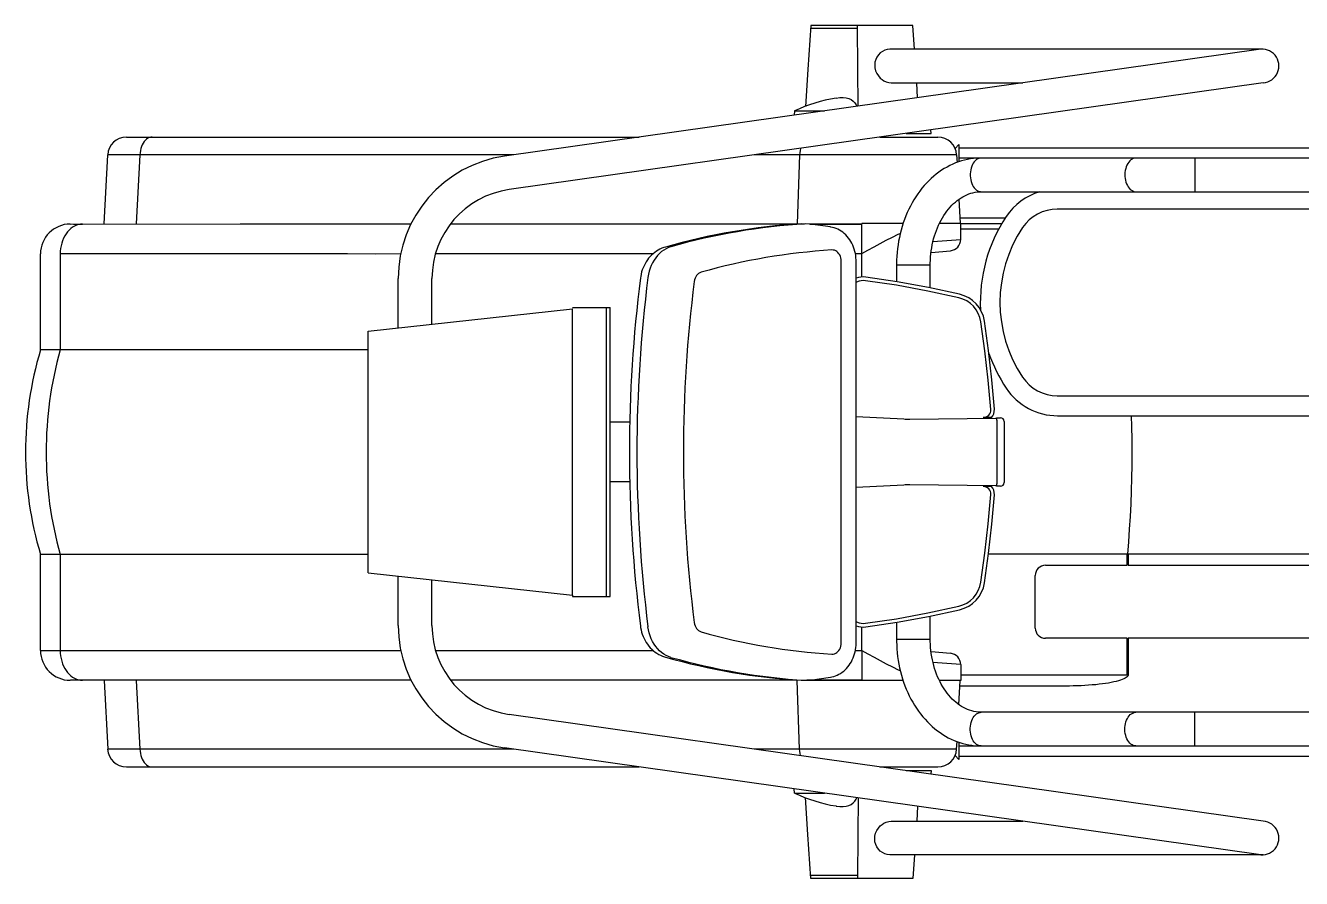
# Model space of a CAD drawing. Header units: millimetres. Extents: x 1380.75 to 1382.29, y 2712.3 to 2712.88.
# Drawn here: x 1380.75 to 1381.617, y 2712.295 to 2712.875 of the extents above; entities that cross this region are included whole.
import ezdxf

# ---------------------------------------------------------------- set-up
doc = ezdxf.new("R2010")
doc.units = ezdxf.units.MM
doc.header["$LTSCALE"] = 10
doc.layers.add('Equipam_fitness', color=1, linetype='Continuous')

msp = doc.modelspace()

# ---------------------------------------------------------------- linework, layer by layer
at = {"layer": 'Equipam_fitness'}
for p, q in [((1381.28373, 2712.87526), (1381.28178, 2712.84545)), ((1381.35322, 2712.87526), (1381.28373, 2712.87526)), ((1381.31545, 2712.87322), (1381.28373, 2712.87322)), ((1381.31577, 2712.84545), (1381.31545, 2712.87526)), ((1381.31545, 2712.87322), (1381.31545, 2712.87526)), ((1381.35427, 2712.85922), (1381.35322, 2712.87526)), ((1381.58974, 2712.85922), (1381.07556, 2712.7864)), ((1381.32871, 2712.85377), (1381.32793, 2712.8521)), ((1381.32976, 2712.85528), (1381.32871, 2712.85377)), ((1381.33102, 2712.85659), (1381.32976, 2712.85528)), ((1381.33249, 2712.85769), (1381.33102, 2712.85659)), ((1381.3341, 2712.8585), (1381.33249, 2712.85769)), ((1381.3358, 2712.85902), (1381.3341, 2712.8585)), ((1381.33753, 2712.85923), (1381.3358, 2712.85902)), ((1381.33769, 2712.85922), (1381.33753, 2712.85923)), ((1381.59135, 2712.85922), (1381.33769, 2712.85922)), ((1381.28178, 2712.84545), (1381.2801, 2712.8203)), ((1381.31599, 2712.82045), (1381.31577, 2712.84545)), ((1381.32743, 2712.85031), (1381.32724, 2712.84839)), ((1381.32724, 2712.84839), (1381.32738, 2712.84645)), ((1381.32738, 2712.84645), (1381.32785, 2712.84452)), ((1381.32793, 2712.8521), (1381.32743, 2712.85031)), ((1381.32785, 2712.84452), (1381.32865, 2712.84269)), ((1381.59135, 2712.8363), (1381.07877, 2712.7637)), ((1381.32865, 2712.84269), (1381.32972, 2712.84102)), ((1381.32972, 2712.84102), (1381.33104, 2712.83954)), ((1381.33104, 2712.83954), (1381.33223, 2712.83853)), ((1381.33223, 2712.83853), (1381.33352, 2712.83769)), ((1381.33352, 2712.83769), (1381.3351, 2712.83695)), ((1381.3351, 2712.83695), (1381.33674, 2712.83648)), ((1381.33674, 2712.83648), (1381.33843, 2712.8363)), ((1381.33843, 2712.8363), (1381.3386, 2712.8363)), ((1381.3386, 2712.8363), (1381.42791, 2712.8363)), ((1381.35645, 2712.82618), (1381.35578, 2712.8363)), ((1381.3011, 2712.82597), (1381.30355, 2712.82625)), ((1381.30355, 2712.82625), (1381.30581, 2712.82627)), ((1381.30581, 2712.82627), (1381.30785, 2712.82604)), ((1381.30095, 2712.82594), (1381.3011, 2712.82597)), ((1381.30785, 2712.82604), (1381.30961, 2712.82557)), ((1381.30961, 2712.82557), (1381.31117, 2712.82486)), ((1381.31117, 2712.82486), (1381.31252, 2712.82391)), ((1381.31252, 2712.82391), (1381.31366, 2712.82275)), ((1381.31366, 2712.82275), (1381.3146, 2712.82136)), ((1381.3146, 2712.82136), (1381.31509, 2712.82032)), ((1381.27265, 2712.8172), (1381.27239, 2712.81427)), ((1381.27265, 2712.8172), (1381.29305, 2712.8172)), ((1381.34861, 2712.80192), (1381.36564, 2712.80192)), ((1381.36564, 2712.80192), (1381.36543, 2712.8043)), ((1380.81845, 2712.79937), (1381.16718, 2712.79937)), ((1380.8283, 2712.79163), (1380.82797, 2712.79023)), ((1380.82873, 2712.79296), (1380.8283, 2712.79163)), ((1380.82926, 2712.79421), (1380.82873, 2712.79296)), ((1380.82989, 2712.79535), (1380.82926, 2712.79421)), ((1380.83059, 2712.79637), (1380.82989, 2712.79535)), ((1380.83138, 2712.79726), (1380.83059, 2712.79637)), ((1380.83222, 2712.79801), (1380.83138, 2712.79726)), ((1380.83311, 2712.7986), (1380.83222, 2712.79801)), ((1380.83405, 2712.79903), (1380.83311, 2712.7986)), ((1380.83501, 2712.79929), (1380.83405, 2712.79903)), ((1380.83598, 2712.79937), (1380.83501, 2712.79929)), ((1381.27684, 2712.79163), (1381.27652, 2712.79023)), ((1381.27689, 2712.79176), (1381.27684, 2712.79163)), ((1381.33063, 2712.79937), (1381.37021, 2712.79937)), ((1381.38175, 2712.79204), (1381.38238, 2712.79204)), ((1381.38196, 2712.79154), (1381.38438, 2712.79442)), ((1381.38438, 2712.79442), (1381.38438, 2712.78258)), ((1381.38438, 2712.79204), (1381.88034, 2712.79204)), ((1380.80328, 2712.74038), (1380.80574, 2712.78731)), ((1380.80582, 2712.78732), (1380.80574, 2712.78731)), ((1380.80606, 2712.78733), (1380.80582, 2712.78732)), ((1380.80646, 2712.78734), (1380.80606, 2712.78733)), ((1380.80703, 2712.78735), (1380.80646, 2712.78734)), ((1380.80774, 2712.78736), (1380.80703, 2712.78735)), ((1380.80862, 2712.78737), (1380.80774, 2712.78736)), ((1380.80965, 2712.78737), (1380.80862, 2712.78737)), ((1380.81083, 2712.78737), (1380.80965, 2712.78737)), ((1380.81216, 2712.78737), (1380.81083, 2712.78737)), ((1380.81363, 2712.78737), (1380.81216, 2712.78737)), ((1380.81524, 2712.78737), (1380.81363, 2712.78737)), ((1380.81699, 2712.78736), (1380.81524, 2712.78737)), ((1380.81888, 2712.78735), (1380.81699, 2712.78736)), ((1380.82089, 2712.78734), (1380.81888, 2712.78735)), ((1380.82302, 2712.78733), (1380.82089, 2712.78734)), ((1380.82528, 2712.78732), (1380.82302, 2712.78733)), ((1380.82764, 2712.78731), (1380.82518, 2712.74039)), ((1380.82764, 2712.78731), (1380.82528, 2712.78732)), ((1380.82775, 2712.78878), (1380.82764, 2712.78731)), ((1381.08198, 2712.78731), (1380.82764, 2712.78731)), ((1380.82797, 2712.79023), (1380.82775, 2712.78878)), ((1381.27619, 2712.78731), (1381.24543, 2712.78731)), ((1381.27619, 2712.78731), (1381.27457, 2712.74036)), ((1381.2763, 2712.78878), (1381.27619, 2712.78731)), ((1381.38293, 2712.78731), (1381.27619, 2712.78731)), ((1381.27652, 2712.79023), (1381.2763, 2712.78878)), ((1381.38293, 2712.78731), (1381.3832, 2712.78215)), ((1381.38619, 2712.78317), (1381.38419, 2712.78252)), ((1381.83147, 2712.78516), (1381.38438, 2712.78516)), ((1381.38476, 2712.7827), (1381.38438, 2712.78277)), ((1381.3882, 2712.78372), (1381.38619, 2712.78317)), ((1381.39023, 2712.78419), (1381.3882, 2712.78372)), ((1381.39226, 2712.78456), (1381.39023, 2712.78419)), ((1381.39431, 2712.78485), (1381.39226, 2712.78456)), ((1381.39637, 2712.78504), (1381.39431, 2712.78485)), ((1381.39567, 2712.78339), (1381.39494, 2712.7826)), ((1381.39645, 2712.78405), (1381.39567, 2712.78339)), ((1381.39843, 2712.78515), (1381.39637, 2712.78504)), ((1381.39727, 2712.78456), (1381.39645, 2712.78405)), ((1381.39813, 2712.78492), (1381.39727, 2712.78456)), ((1381.39901, 2712.78512), (1381.39813, 2712.78492)), ((1381.39968, 2712.78516), (1381.39843, 2712.78515)), ((1381.39968, 2712.78516), (1381.39901, 2712.78512)), ((1381.50065, 2712.78321), (1381.49994, 2712.78238)), ((1381.50141, 2712.7839), (1381.50065, 2712.78321)), ((1381.50223, 2712.78444), (1381.50141, 2712.7839)), ((1381.50308, 2712.78484), (1381.50223, 2712.78444)), ((1381.50396, 2712.78508), (1381.50308, 2712.78484)), ((1381.50485, 2712.78516), (1381.50396, 2712.78508)), ((1381.54494, 2712.78516), (1381.54494, 2712.76224)), ((1381.36913, 2712.77421), (1381.3674, 2712.7728)), ((1381.37091, 2712.77555), (1381.36913, 2712.77421)), ((1381.37271, 2712.7768), (1381.37091, 2712.77555)), ((1381.37456, 2712.77797), (1381.37271, 2712.7768)), ((1381.37643, 2712.77905), (1381.37456, 2712.77797)), ((1381.37834, 2712.78005), (1381.37643, 2712.77905)), ((1381.38026, 2712.78096), (1381.37834, 2712.78005)), ((1381.38222, 2712.78178), (1381.38026, 2712.78096)), ((1381.38419, 2712.78252), (1381.38222, 2712.78178)), ((1381.39228, 2712.77573), (1381.39218, 2712.77438)), ((1381.39218, 2712.77438), (1381.39218, 2712.77302)), ((1381.39249, 2712.77705), (1381.39228, 2712.77573)), ((1381.3928, 2712.77832), (1381.39249, 2712.77705)), ((1381.39321, 2712.77953), (1381.3928, 2712.77832)), ((1381.3937, 2712.78066), (1381.39321, 2712.77953)), ((1381.39429, 2712.78168), (1381.3937, 2712.78066)), ((1381.39494, 2712.7826), (1381.39429, 2712.78168)), ((1381.49741, 2712.77539), (1381.49733, 2712.77404)), ((1381.4976, 2712.77672), (1381.49741, 2712.77539)), ((1381.49788, 2712.77801), (1381.4976, 2712.77672)), ((1381.49826, 2712.77924), (1381.49788, 2712.77801)), ((1381.49874, 2712.78038), (1381.49826, 2712.77924)), ((1381.4993, 2712.78144), (1381.49874, 2712.78038)), ((1381.49994, 2712.78238), (1381.4993, 2712.78144)), ((1381.3609, 2712.76637), (1381.35939, 2712.76458)), ((1381.36245, 2712.76809), (1381.3609, 2712.76637)), ((1381.36406, 2712.76973), (1381.36245, 2712.76809)), ((1381.3657, 2712.7713), (1381.36406, 2712.76973)), ((1381.3674, 2712.7728), (1381.3657, 2712.7713)), ((1381.39218, 2712.77302), (1381.39228, 2712.77168)), ((1381.39228, 2712.77168), (1381.39249, 2712.77036)), ((1381.39249, 2712.77036), (1381.3928, 2712.76908)), ((1381.3928, 2712.76908), (1381.39321, 2712.76788)), ((1381.39321, 2712.76788), (1381.3937, 2712.76675)), ((1381.3937, 2712.76675), (1381.39429, 2712.76572)), ((1381.39429, 2712.76572), (1381.39494, 2712.7648)), ((1381.49733, 2712.77404), (1381.49736, 2712.77269)), ((1381.49736, 2712.77269), (1381.49749, 2712.77134)), ((1381.49749, 2712.77134), (1381.49773, 2712.77003)), ((1381.49773, 2712.77003), (1381.49806, 2712.76877)), ((1381.49806, 2712.76877), (1381.49849, 2712.76759)), ((1381.49849, 2712.76759), (1381.49901, 2712.76648)), ((1381.49901, 2712.76648), (1381.49961, 2712.76548)), ((1381.49961, 2712.76548), (1381.50029, 2712.76459)), ((1381.35391, 2712.75678), (1381.35268, 2712.75468)), ((1381.35519, 2712.75882), (1381.35391, 2712.75678)), ((1381.35654, 2712.76081), (1381.35519, 2712.75882)), ((1381.35794, 2712.76273), (1381.35654, 2712.76081)), ((1381.35939, 2712.76458), (1381.35794, 2712.76273)), ((1381.38336, 2712.75625), (1381.38463, 2712.75718)), ((1381.38451, 2712.7571), (1381.38538, 2712.7406)), ((1381.38463, 2712.75718), (1381.38592, 2712.75805)), ((1381.38592, 2712.75805), (1381.38723, 2712.75883)), ((1381.38723, 2712.75883), (1381.38856, 2712.75954)), ((1381.38856, 2712.75954), (1381.38991, 2712.76017)), ((1381.38991, 2712.76017), (1381.39128, 2712.76071)), ((1381.39128, 2712.76071), (1381.39267, 2712.76118)), ((1381.39267, 2712.76118), (1381.39407, 2712.76157)), ((1381.39407, 2712.76157), (1381.39549, 2712.76187)), ((1381.39494, 2712.7648), (1381.39567, 2712.76401)), ((1381.39549, 2712.76187), (1381.39693, 2712.76208)), ((1381.39567, 2712.76401), (1381.39645, 2712.76336)), ((1381.39645, 2712.76336), (1381.39727, 2712.76285)), ((1381.39693, 2712.76208), (1381.39838, 2712.76221)), ((1381.39727, 2712.76285), (1381.39813, 2712.76249)), ((1381.39813, 2712.76249), (1381.39901, 2712.76229)), ((1381.39838, 2712.76221), (1381.39968, 2712.76224)), ((1381.39901, 2712.76229), (1381.39968, 2712.76224)), ((1381.39968, 2712.76224), (1381.50485, 2712.76224)), ((1381.45136, 2712.76216), (1381.45137, 2712.76224)), ((1381.45136, 2712.76216), (1381.68908, 2712.76216)), ((1381.50029, 2712.76459), (1381.50102, 2712.76384)), ((1381.50102, 2712.76384), (1381.50182, 2712.76322)), ((1381.50182, 2712.76322), (1381.50265, 2712.76274)), ((1381.50265, 2712.76274), (1381.50352, 2712.76242)), ((1381.50352, 2712.76242), (1381.5044, 2712.76226)), ((1381.5044, 2712.76226), (1381.50485, 2712.76224)), ((1381.50485, 2712.76224), (1381.54494, 2712.76224)), ((1381.34938, 2712.74807), (1381.34841, 2712.74577)), ((1381.35042, 2712.75032), (1381.34938, 2712.74807)), ((1381.35152, 2712.75253), (1381.35042, 2712.75032)), ((1381.35268, 2712.75468), (1381.35152, 2712.75253)), ((1381.37531, 2712.74765), (1381.37636, 2712.74909)), ((1381.37636, 2712.74909), (1381.37744, 2712.75046)), ((1381.37744, 2712.75046), (1381.37857, 2712.75176)), ((1381.37857, 2712.75176), (1381.37972, 2712.75299)), ((1381.37972, 2712.75299), (1381.38091, 2712.75415)), ((1381.38091, 2712.75415), (1381.38212, 2712.75523)), ((1381.38212, 2712.75523), (1381.38336, 2712.75625)), ((1381.69124, 2712.75045), (1381.45137, 2712.75045)), ((1380.78035, 2712.74027), (1380.89576, 2712.74041)), ((1380.7825, 2712.74028), (1380.78367, 2712.74028)), ((1380.78452, 2712.73948), (1380.78318, 2712.73888)), ((1380.78367, 2712.74028), (1380.78507, 2712.74028)), ((1380.78588, 2712.73992), (1380.78452, 2712.73948)), ((1380.78507, 2712.74028), (1380.78676, 2712.74028)), ((1380.78728, 2712.74018), (1380.78588, 2712.73992)), ((1380.78676, 2712.74028), (1380.78868, 2712.74028)), ((1380.78868, 2712.74028), (1380.78728, 2712.74018)), ((1380.89576, 2712.74041), (1380.9963, 2712.74045)), ((1380.9963, 2712.74045), (1381.01202, 2712.74045)), ((1381.03889, 2712.74045), (1381.1677, 2712.74043)), ((1381.1677, 2712.74043), (1381.27942, 2712.74035)), ((1381.28337, 2712.74027), (1381.2772, 2712.7404)), ((1381.28269, 2712.74035), (1381.31847, 2712.74035)), ((1381.28332, 2712.74027), (1381.31847, 2712.74027)), ((1381.29708, 2712.73826), (1381.28337, 2712.74027)), ((1381.31847, 2712.72023), (1381.31847, 2712.7406)), ((1381.34652, 2712.7406), (1381.31847, 2712.7406)), ((1381.34666, 2712.74105), (1381.34589, 2712.73863)), ((1381.3475, 2712.74343), (1381.34666, 2712.74105)), ((1381.34841, 2712.74577), (1381.3475, 2712.74343)), ((1381.3699, 2712.73778), (1381.37068, 2712.73956)), ((1381.37068, 2712.73956), (1381.37152, 2712.74129)), ((1381.3857, 2712.7406), (1381.37122, 2712.7406)), ((1381.37152, 2712.74129), (1381.3724, 2712.74297)), ((1381.3724, 2712.74297), (1381.37332, 2712.74459)), ((1381.37332, 2712.74459), (1381.37429, 2712.74615)), ((1381.37429, 2712.74615), (1381.37531, 2712.74765)), ((1381.38518, 2712.74442), (1381.41607, 2712.74442)), ((1381.3857, 2712.72977), (1381.3857, 2712.7406)), ((1381.3857, 2712.7406), (1381.4137, 2712.7406)), ((1380.77654, 2712.73215), (1380.77575, 2712.7306)), ((1380.77744, 2712.7336), (1380.77654, 2712.73215)), ((1380.77843, 2712.73493), (1380.77744, 2712.7336)), ((1380.77951, 2712.73613), (1380.77843, 2712.73493)), ((1380.78067, 2712.73719), (1380.77951, 2712.73613)), ((1380.7819, 2712.73811), (1380.78067, 2712.73719)), ((1380.78318, 2712.73888), (1380.7819, 2712.73811)), ((1381.29724, 2712.73824), (1381.29708, 2712.73826)), ((1381.29849, 2712.738), (1381.29724, 2712.73824)), ((1381.29973, 2712.73766), (1381.29849, 2712.738)), ((1381.30095, 2712.73724), (1381.29973, 2712.73766)), ((1381.30215, 2712.73672), (1381.30095, 2712.73724)), ((1381.30331, 2712.73611), (1381.30215, 2712.73672)), ((1381.30445, 2712.73542), (1381.30331, 2712.73611)), ((1381.30554, 2712.73464), (1381.30445, 2712.73542)), ((1381.30659, 2712.73378), (1381.30554, 2712.73464)), ((1381.30759, 2712.73284), (1381.30659, 2712.73378)), ((1381.30854, 2712.73183), (1381.30759, 2712.73284)), ((1381.30943, 2712.73075), (1381.30854, 2712.73183)), ((1381.31026, 2712.72961), (1381.30943, 2712.73075)), ((1381.33513, 2712.72923), (1381.33923, 2712.73132)), ((1381.33923, 2712.73132), (1381.34328, 2712.73329)), ((1381.34328, 2712.73329), (1381.34461, 2712.73391)), ((1381.344, 2712.7312), (1381.34351, 2712.72867)), ((1381.34456, 2712.7337), (1381.344, 2712.7312)), ((1381.34519, 2712.73618), (1381.34456, 2712.7337)), ((1381.34589, 2712.73863), (1381.34519, 2712.73618)), ((1381.36732, 2712.7302), (1381.36788, 2712.73215)), ((1381.36788, 2712.73215), (1381.3685, 2712.73407)), ((1381.3685, 2712.73407), (1381.36917, 2712.73595)), ((1381.36917, 2712.73595), (1381.3699, 2712.73778)), ((1381.41154, 2712.73678), (1381.3857, 2712.73678)), ((1380.77373, 2712.72364), (1380.77354, 2712.72178)), ((1380.77405, 2712.72546), (1380.77373, 2712.72364)), ((1380.7745, 2712.72724), (1380.77405, 2712.72546)), ((1380.77507, 2712.72896), (1380.7745, 2712.72724)), ((1380.77575, 2712.7306), (1380.77507, 2712.72896)), ((1381.18001, 2712.72257), (1381.17882, 2712.72183)), ((1381.18125, 2712.72323), (1381.18001, 2712.72257)), ((1381.18252, 2712.72381), (1381.18125, 2712.72323)), ((1381.18383, 2712.72259), (1381.18233, 2712.72152)), ((1381.18382, 2712.7243), (1381.18252, 2712.72381)), ((1381.18492, 2712.72464), (1381.18382, 2712.7243)), ((1381.1854, 2712.7235), (1381.18383, 2712.72259)), ((1381.18702, 2712.72425), (1381.1854, 2712.7235)), ((1381.18869, 2712.72481), (1381.18702, 2712.72425)), ((1381.299, 2712.7226), (1381.2981, 2712.72262)), ((1381.29989, 2712.7224), (1381.299, 2712.7226)), ((1381.30074, 2712.72205), (1381.29989, 2712.7224)), ((1381.30154, 2712.72154), (1381.30074, 2712.72205)), ((1381.31102, 2712.72841), (1381.31026, 2712.72961)), ((1381.31172, 2712.72715), (1381.31102, 2712.72841)), ((1381.31234, 2712.72584), (1381.31172, 2712.72715)), ((1381.31289, 2712.72449), (1381.31234, 2712.72584)), ((1381.31337, 2712.72311), (1381.31289, 2712.72449)), ((1381.31377, 2712.72169), (1381.31337, 2712.72311)), ((1381.31851, 2712.72025), (1381.32267, 2712.72253)), ((1381.32267, 2712.72253), (1381.32683, 2712.72481)), ((1381.32683, 2712.72481), (1381.33099, 2712.72705)), ((1381.33099, 2712.72705), (1381.33513, 2712.72923)), ((1381.34275, 2712.72356), (1381.34248, 2712.72098)), ((1381.3431, 2712.72612), (1381.34275, 2712.72356)), ((1381.34351, 2712.72867), (1381.3431, 2712.72612)), ((1381.36541, 2712.71999), (1381.36567, 2712.72207)), ((1381.36556, 2712.72101), (1381.37873, 2712.72216)), ((1381.36567, 2712.72207), (1381.36599, 2712.72414)), ((1381.36599, 2712.72414), (1381.36637, 2712.72619)), ((1381.36637, 2712.72619), (1381.36681, 2712.72821)), ((1381.36681, 2712.72821), (1381.36732, 2712.7302)), ((1381.36687, 2712.72831), (1381.3857, 2712.72977)), ((1380.76006, 2712.65477), (1380.76006, 2712.7199)), ((1380.77348, 2712.7199), (1380.77347, 2712.7134)), ((1380.77347, 2712.7134), (1380.77348, 2712.68404)), ((1380.77354, 2712.72178), (1380.77348, 2712.7199)), ((1380.79366, 2712.71991), (1380.77348, 2712.7199)), ((1380.81415, 2712.71991), (1380.79366, 2712.71991)), ((1380.83493, 2712.71991), (1380.81415, 2712.71991)), ((1380.85599, 2712.71991), (1380.83493, 2712.71991)), ((1380.87733, 2712.71991), (1380.85599, 2712.71991)), ((1380.89524, 2712.71991), (1380.87733, 2712.71991)), ((1380.91334, 2712.7199), (1380.89524, 2712.71991)), ((1380.93163, 2712.7199), (1380.91334, 2712.7199)), ((1380.95012, 2712.7199), (1380.93163, 2712.7199)), ((1380.96878, 2712.7199), (1380.95012, 2712.7199)), ((1380.98763, 2712.71989), (1380.96878, 2712.7199)), ((1381.00498, 2712.7199), (1380.98763, 2712.71989)), ((1381.0312, 2712.7199), (1381.02855, 2712.7199)), ((1381.05332, 2712.7199), (1381.0312, 2712.7199)), ((1381.07564, 2712.7199), (1381.05332, 2712.7199)), ((1381.09818, 2712.71991), (1381.07564, 2712.7199)), ((1381.12092, 2712.71991), (1381.09818, 2712.71991)), ((1381.14391, 2712.71991), (1381.12092, 2712.71991)), ((1381.1671, 2712.71991), (1381.14391, 2712.71991)), ((1381.17633, 2712.71991), (1381.1671, 2712.71991)), ((1381.17184, 2712.71459), (1381.17108, 2712.7133)), ((1381.17266, 2712.71582), (1381.17184, 2712.71459)), ((1381.17355, 2712.71699), (1381.17266, 2712.71582)), ((1381.17449, 2712.7181), (1381.17355, 2712.71699)), ((1381.1755, 2712.71914), (1381.17449, 2712.7181)), ((1381.17621, 2712.714), (1381.17532, 2712.71214)), ((1381.17656, 2712.72011), (1381.1755, 2712.71914)), ((1381.17722, 2712.71575), (1381.17621, 2712.714)), ((1381.17766, 2712.72101), (1381.17656, 2712.72011)), ((1381.17834, 2712.71739), (1381.17722, 2712.71575)), ((1381.17882, 2712.72183), (1381.17766, 2712.72101)), ((1381.17958, 2712.71891), (1381.17834, 2712.71739)), ((1381.18091, 2712.72029), (1381.17958, 2712.71891)), ((1381.18233, 2712.72152), (1381.18091, 2712.72029)), ((1381.30228, 2712.72089), (1381.30154, 2712.72154)), ((1381.30293, 2712.72011), (1381.30228, 2712.72089)), ((1381.30349, 2712.71923), (1381.30293, 2712.72011)), ((1381.30393, 2712.71825), (1381.30349, 2712.71923)), ((1381.30425, 2712.7172), (1381.30393, 2712.71825)), ((1381.30445, 2712.7161), (1381.30425, 2712.7172)), ((1381.30452, 2712.71497), (1381.30445, 2712.7161)), ((1381.30452, 2712.45546), (1381.30452, 2712.71497)), ((1381.31409, 2712.72025), (1381.31377, 2712.72169)), ((1381.31433, 2712.71879), (1381.31409, 2712.72025)), ((1381.31847, 2712.7199), (1381.31415, 2712.7199)), ((1381.3145, 2712.71731), (1381.31433, 2712.71879)), ((1381.31458, 2712.71583), (1381.3145, 2712.71731)), ((1381.3146, 2712.71497), (1381.31458, 2712.71583)), ((1381.3146, 2712.45546), (1381.3146, 2712.71497)), ((1381.31847, 2712.72023), (1381.31851, 2712.72025)), ((1381.31847, 2712.70422), (1381.31847, 2712.72023)), ((1381.31847, 2712.70422), (1381.31847, 2712.7199)), ((1381.34215, 2712.7158), (1381.3421, 2712.71333)), ((1381.34228, 2712.71839), (1381.34215, 2712.7158)), ((1381.34248, 2712.72098), (1381.34228, 2712.71839)), ((1381.36501, 2712.71259), (1381.36502, 2712.71366)), ((1381.36502, 2712.71366), (1381.36509, 2712.71577)), ((1381.36509, 2712.71577), (1381.36522, 2712.71789)), ((1381.36522, 2712.71789), (1381.36541, 2712.71999)), ((1381.16812, 2712.70468), (1381.16796, 2712.70359)), ((1381.16841, 2712.7062), (1381.16812, 2712.70468)), ((1381.16879, 2712.70769), (1381.16841, 2712.7062)), ((1381.16925, 2712.70915), (1381.16879, 2712.70769)), ((1381.16979, 2712.71058), (1381.16925, 2712.70915)), ((1381.1704, 2712.71196), (1381.16979, 2712.71058)), ((1381.17108, 2712.7133), (1381.1704, 2712.71196)), ((1381.17344, 2712.70611), (1381.1731, 2712.70399)), ((1381.17393, 2712.70818), (1381.17344, 2712.70611)), ((1381.17456, 2712.7102), (1381.17393, 2712.70818)), ((1381.17532, 2712.71214), (1381.17456, 2712.7102)), ((1381.2061, 2712.70521), (1381.20553, 2712.70433)), ((1381.20677, 2712.70598), (1381.2061, 2712.70521)), ((1381.20753, 2712.70662), (1381.20677, 2712.70598)), ((1381.20835, 2712.70711), (1381.20753, 2712.70662)), ((1381.20922, 2712.70745), (1381.20835, 2712.70711)), ((1381.3421, 2712.71333), (1381.3421, 2712.71259)), ((1381.3421, 2712.71259), (1381.36501, 2712.71259)), ((1381.3421, 2712.71259), (1381.3421, 2712.70108)), ((1381.36501, 2712.69689), (1381.36501, 2712.71259)), ((1381.00331, 2712.66967), (1381.00331, 2712.70319)), ((1381.02623, 2712.67216), (1381.02623, 2712.70319)), ((1381.20474, 2712.70229), (1381.20453, 2712.70118)), ((1381.20507, 2712.70335), (1381.20474, 2712.70229)), ((1381.20553, 2712.70433), (1381.20507, 2712.70335)), ((1381.31479, 2712.70085), (1381.3146, 2712.70074)), ((1381.31664, 2712.70149), (1381.31479, 2712.70085)), ((1381.31803, 2712.70175), (1381.31664, 2712.70149)), ((1381.31945, 2712.70184), (1381.31803, 2712.70175)), ((1381.32087, 2712.70174), (1381.31945, 2712.70184)), ((1381.34216, 2712.69859), (1381.32087, 2712.70174)), ((1381.34258, 2712.70101), (1381.3212, 2712.70417)), ((1381.36334, 2712.69473), (1381.34216, 2712.69859)), ((1381.36384, 2712.69713), (1381.34258, 2712.70101)), ((1381.38496, 2712.69254), (1381.36384, 2712.69713)), ((1381.38438, 2712.69016), (1381.36334, 2712.69473)), ((1380.77348, 2712.68404), (1380.77348, 2712.65469)), ((1380.98292, 2712.66746), (1381.12167, 2712.68252)), ((1381.12167, 2712.6836), (1381.14748, 2712.6836)), ((1381.12167, 2712.48799), (1381.12167, 2712.68252)), ((1381.14494, 2712.48692), (1381.14494, 2712.6836)), ((1381.14748, 2712.48692), (1381.14748, 2712.6836)), ((1381.40221, 2712.65402), (1381.39944, 2712.67385)), ((1381.40464, 2712.65433), (1381.40186, 2712.67425)), ((1380.98292, 2712.50306), (1380.98292, 2712.66746)), ((1380.98292, 2712.65469), (1380.76004, 2712.65469)), ((1381.40444, 2712.63413), (1381.40221, 2712.65402)), ((1381.40688, 2712.63435), (1381.40464, 2712.65433)), ((1381.40614, 2712.61418), (1381.40444, 2712.63413)), ((1381.40858, 2712.61432), (1381.40688, 2712.63435)), ((1381.45137, 2712.6235), (1381.69124, 2712.6235)), ((1381.3146, 2712.60949), (1381.347, 2712.60771)), ((1381.45161, 2712.6099), (1381.69089, 2712.6099)), ((1381.50207, 2712.60268), (1381.50188, 2712.6099)), ((1381.16069, 2712.60563), (1381.14748, 2712.60563)), ((1381.35119, 2712.60766), (1381.40964, 2712.60837)), ((1381.40662, 2712.60872), (1381.40105, 2712.60878)), ((1381.40964, 2712.60837), (1381.41038, 2712.60838)), ((1381.40964, 2712.60837), (1381.40982, 2712.60823)), ((1381.40982, 2712.60823), (1381.40998, 2712.60787)), ((1381.40998, 2712.60787), (1381.41011, 2712.60733)), ((1381.41011, 2712.60733), (1381.4102, 2712.60667)), ((1381.4102, 2712.60667), (1381.41023, 2712.60593)), ((1381.41023, 2712.60593), (1381.41023, 2712.56459)), ((1381.41038, 2712.60838), (1381.41105, 2712.6084)), ((1381.41105, 2712.6084), (1381.41164, 2712.60843)), ((1381.41164, 2712.60843), (1381.41211, 2712.60845)), ((1381.41211, 2712.60845), (1381.41247, 2712.60848)), ((1381.41247, 2712.60848), (1381.41268, 2712.60852)), ((1381.41268, 2712.60852), (1381.41275, 2712.60855)), ((1381.4152, 2712.60608), (1381.4152, 2712.56442)), ((1381.50221, 2712.59378), (1381.50207, 2712.60268)), ((1381.50225, 2712.58503), (1381.50221, 2712.59378)), ((1381.5022, 2712.57629), (1381.50225, 2712.58503)), ((1381.50206, 2712.56756), (1381.5022, 2712.57629)), ((1381.50183, 2712.55887), (1381.50206, 2712.56756)), ((1381.16068, 2712.56489), (1381.14748, 2712.56489)), ((1381.347, 2712.5628), (1381.3146, 2712.56103)), ((1381.40964, 2712.56214), (1381.35119, 2712.56286)), ((1381.40662, 2712.5618), (1381.40105, 2712.56173)), ((1381.40982, 2712.56229), (1381.40964, 2712.56214)), ((1381.41038, 2712.56213), (1381.40964, 2712.56214)), ((1381.40998, 2712.56265), (1381.40982, 2712.56229)), ((1381.41011, 2712.56318), (1381.40998, 2712.56265)), ((1381.4102, 2712.56385), (1381.41011, 2712.56318)), ((1381.41023, 2712.56459), (1381.4102, 2712.56385)), ((1381.41105, 2712.56211), (1381.41038, 2712.56213)), ((1381.41164, 2712.56209), (1381.41105, 2712.56211)), ((1381.41211, 2712.56206), (1381.41164, 2712.56209)), ((1381.41247, 2712.56203), (1381.41211, 2712.56206)), ((1381.41268, 2712.562), (1381.41247, 2712.56203)), ((1381.41275, 2712.56197), (1381.41268, 2712.562)), ((1381.5015, 2712.55007), (1381.50183, 2712.55887)), ((1381.40444, 2712.53639), (1381.40614, 2712.55634)), ((1381.40688, 2712.53617), (1381.40858, 2712.5562)), ((1381.50108, 2712.54135), (1381.5015, 2712.55007)), ((1381.50057, 2712.53271), (1381.50108, 2712.54135)), ((1381.40221, 2712.51649), (1381.40444, 2712.53639)), ((1381.40464, 2712.51618), (1381.40688, 2712.53617)), ((1381.49997, 2712.52417), (1381.50057, 2712.53271)), ((1381.49928, 2712.51575), (1381.49997, 2712.52417)), ((1380.98292, 2712.51558), (1380.76004, 2712.51558)), ((1380.76006, 2712.45037), (1380.76006, 2712.51551)), ((1380.77348, 2712.51558), (1380.77347, 2712.4888)), ((1381.39944, 2712.49667), (1381.40221, 2712.51649)), ((1381.40186, 2712.49627), (1381.40464, 2712.51618)), ((1381.49896, 2712.51571), (1381.40457, 2712.51571)), ((1381.49896, 2712.5082), (1381.49896, 2712.51571)), ((1381.49961, 2712.51571), (1381.49961, 2712.5082)), ((1381.70095, 2712.51571), (1381.49961, 2712.51571)), ((1381.44338, 2712.5082), (1381.49896, 2712.5082)), ((1381.49961, 2712.5082), (1381.69888, 2712.5082)), ((1380.98292, 2712.50306), (1381.12167, 2712.48799)), ((1381.00331, 2712.46733), (1381.00331, 2712.50084)), ((1381.02623, 2712.46733), (1381.02623, 2712.49836)), ((1381.4364, 2712.46557), (1381.4364, 2712.50122)), ((1380.77347, 2712.4888), (1380.77347, 2712.45944)), ((1381.12167, 2712.48799), (1381.12167, 2712.48692)), ((1381.12167, 2712.48692), (1381.14748, 2712.48692)), ((1381.36334, 2712.47579), (1381.38438, 2712.48036)), ((1381.32087, 2712.46877), (1381.34216, 2712.47192)), ((1381.34216, 2712.47192), (1381.36334, 2712.47579)), ((1381.34258, 2712.46951), (1381.36384, 2712.47339)), ((1381.36384, 2712.47339), (1381.38496, 2712.47798)), ((1381.36501, 2712.45793), (1381.36501, 2712.47363)), ((1381.16796, 2712.46685), (1381.16811, 2712.46583)), ((1381.16811, 2712.46583), (1381.1684, 2712.4643)), ((1381.1684, 2712.4643), (1381.16878, 2712.46279)), ((1381.16878, 2712.46279), (1381.16924, 2712.46131)), ((1381.17344, 2712.46433), (1381.1731, 2712.46645)), ((1381.17393, 2712.46225), (1381.17344, 2712.46433)), ((1381.17456, 2712.46024), (1381.17393, 2712.46225)), ((1381.20453, 2712.46925), (1381.20474, 2712.46815)), ((1381.20474, 2712.46815), (1381.20507, 2712.46709)), ((1381.20507, 2712.46709), (1381.20553, 2712.46611)), ((1381.20553, 2712.46611), (1381.2061, 2712.46522)), ((1381.2061, 2712.46522), (1381.20677, 2712.46445)), ((1381.20677, 2712.46445), (1381.20753, 2712.46382)), ((1381.20753, 2712.46382), (1381.20835, 2712.46333)), ((1381.20835, 2712.46333), (1381.20922, 2712.46299)), ((1381.3146, 2712.46978), (1381.31479, 2712.46967)), ((1381.31479, 2712.46967), (1381.31664, 2712.46902)), ((1381.31664, 2712.46902), (1381.31803, 2712.46877)), ((1381.31803, 2712.46877), (1381.31945, 2712.46868)), ((1381.31847, 2712.45029), (1381.31847, 2712.4663)), ((1381.31847, 2712.45037), (1381.31847, 2712.4663)), ((1381.31945, 2712.46868), (1381.32087, 2712.46877)), ((1381.3212, 2712.46635), (1381.34258, 2712.46951)), ((1381.3421, 2712.46943), (1381.3421, 2712.45793)), ((1380.77347, 2712.45944), (1380.77347, 2712.45037)), ((1381.16924, 2712.46131), (1381.16979, 2712.45986)), ((1381.16979, 2712.45986), (1381.17041, 2712.45844)), ((1381.17041, 2712.45844), (1381.17112, 2712.45708)), ((1381.17112, 2712.45708), (1381.17189, 2712.45576)), ((1381.17189, 2712.45576), (1381.17275, 2712.4545)), ((1381.17275, 2712.4545), (1381.17367, 2712.45329)), ((1381.17367, 2712.45329), (1381.17465, 2712.45216)), ((1381.17532, 2712.45829), (1381.17456, 2712.46024)), ((1381.17621, 2712.45644), (1381.17532, 2712.45829)), ((1381.17722, 2712.45468), (1381.17621, 2712.45644)), ((1381.17834, 2712.45304), (1381.17722, 2712.45468)), ((1381.30393, 2712.45219), (1381.30425, 2712.45324)), ((1381.30425, 2712.45324), (1381.30445, 2712.45434)), ((1381.30445, 2712.45434), (1381.30452, 2712.45546)), ((1381.31442, 2712.45229), (1381.31455, 2712.45377)), ((1381.31455, 2712.45377), (1381.3146, 2712.45518)), ((1381.3146, 2712.45518), (1381.3146, 2712.45546)), ((1381.3421, 2712.45793), (1381.34211, 2712.45651)), ((1381.3421, 2712.45793), (1381.36501, 2712.45793)), ((1381.34211, 2712.45651), (1381.34218, 2712.45391)), ((1381.34218, 2712.45391), (1381.34233, 2712.45131)), ((1381.36503, 2712.45656), (1381.36501, 2712.45793)), ((1381.3651, 2712.45444), (1381.36503, 2712.45656)), ((1381.36524, 2712.45233), (1381.3651, 2712.45444)), ((1381.49896, 2712.45859), (1381.44338, 2712.45859)), ((1381.49896, 2712.43374), (1381.49896, 2712.45859)), ((1381.49961, 2712.45859), (1381.49961, 2712.43374)), ((1381.69891, 2712.45859), (1381.49961, 2712.45859)), ((1380.76006, 2712.45037), (1380.79254, 2712.45036)), ((1380.77347, 2712.45037), (1380.77354, 2712.44849)), ((1380.77354, 2712.44849), (1380.77373, 2712.44663)), ((1380.77373, 2712.44663), (1380.77405, 2712.44481)), ((1380.77405, 2712.44481), (1380.7745, 2712.44303)), ((1380.79254, 2712.45036), (1380.81188, 2712.45036)), ((1380.81188, 2712.45036), (1380.83147, 2712.45036)), ((1380.83147, 2712.45036), (1380.85135, 2712.45036)), ((1380.85135, 2712.45036), (1380.87148, 2712.45036)), ((1380.87148, 2712.45036), (1380.89185, 2712.45036)), ((1380.89185, 2712.45036), (1380.91244, 2712.45037)), ((1380.91244, 2712.45037), (1380.93328, 2712.45038)), ((1380.93328, 2712.45038), (1380.95436, 2712.45038)), ((1380.95436, 2712.45038), (1380.97571, 2712.45038)), ((1380.97571, 2712.45038), (1380.99731, 2712.45038)), ((1380.99731, 2712.45038), (1381.00503, 2712.45038)), ((1381.02862, 2712.45038), (1381.04229, 2712.45038)), ((1381.04229, 2712.45038), (1381.06568, 2712.45037)), ((1381.06568, 2712.45037), (1381.08932, 2712.45037)), ((1381.08932, 2712.45037), (1381.1132, 2712.45036)), ((1381.1132, 2712.45036), (1381.13731, 2712.45036)), ((1381.13731, 2712.45036), (1381.16175, 2712.45036)), ((1381.16175, 2712.45036), (1381.17653, 2712.45036)), ((1381.17465, 2712.45216), (1381.1757, 2712.4511)), ((1381.1757, 2712.4511), (1381.17681, 2712.45011)), ((1381.17681, 2712.45011), (1381.17796, 2712.44921)), ((1381.17796, 2712.44921), (1381.17916, 2712.44838)), ((1381.17958, 2712.45153), (1381.17834, 2712.45304)), ((1381.17916, 2712.44838), (1381.18041, 2712.44765)), ((1381.18091, 2712.45015), (1381.17958, 2712.45153)), ((1381.18041, 2712.44765), (1381.18169, 2712.447)), ((1381.18233, 2712.44892), (1381.18091, 2712.45015)), ((1381.18169, 2712.447), (1381.183, 2712.44644)), ((1381.18383, 2712.44785), (1381.18233, 2712.44892)), ((1381.183, 2712.44644), (1381.18433, 2712.44597)), ((1381.1854, 2712.44693), (1381.18383, 2712.44785)), ((1381.18433, 2712.44597), (1381.18492, 2712.44579)), ((1381.18702, 2712.44619), (1381.1854, 2712.44693)), ((1381.18869, 2712.44562), (1381.18702, 2712.44619)), ((1381.2981, 2712.44781), (1381.299, 2712.44784)), ((1381.299, 2712.44784), (1381.29989, 2712.44804)), ((1381.29989, 2712.44804), (1381.30074, 2712.44839)), ((1381.30074, 2712.44839), (1381.30154, 2712.4489)), ((1381.30154, 2712.4489), (1381.30228, 2712.44954)), ((1381.30228, 2712.44954), (1381.30293, 2712.45032)), ((1381.30293, 2712.45032), (1381.30349, 2712.45121)), ((1381.30349, 2712.45121), (1381.30393, 2712.45219)), ((1381.31202, 2712.4439), (1381.3126, 2712.44521)), ((1381.3126, 2712.44521), (1381.31312, 2712.44657)), ((1381.31312, 2712.44657), (1381.31356, 2712.44796)), ((1381.31356, 2712.44796), (1381.31392, 2712.44938)), ((1381.31392, 2712.44938), (1381.31421, 2712.45082)), ((1381.31411, 2712.45037), (1381.31847, 2712.45037)), ((1381.31421, 2712.45082), (1381.31442, 2712.45229)), ((1381.31847, 2712.45029), (1381.31851, 2712.45027)), ((1381.31847, 2712.45029), (1381.31847, 2712.42992)), ((1381.31851, 2712.45027), (1381.32267, 2712.44798)), ((1381.32267, 2712.44798), (1381.32683, 2712.44571)), ((1381.32683, 2712.44571), (1381.33099, 2712.44347)), ((1381.34233, 2712.45131), (1381.34256, 2712.44873)), ((1381.34256, 2712.44873), (1381.34285, 2712.44615)), ((1381.34285, 2712.44615), (1381.34322, 2712.44359)), ((1381.36544, 2712.45023), (1381.36524, 2712.45233)), ((1381.36571, 2712.44814), (1381.36544, 2712.45023)), ((1381.36557, 2712.44951), (1381.37873, 2712.44836)), ((1381.36604, 2712.44608), (1381.36571, 2712.44814)), ((1381.36643, 2712.44403), (1381.36604, 2712.44608)), ((1380.7745, 2712.44303), (1380.77506, 2712.44131)), ((1380.77506, 2712.44131), (1380.77575, 2712.43967)), ((1380.77575, 2712.43967), (1380.77654, 2712.43812)), ((1380.77654, 2712.43812), (1380.77744, 2712.43667)), ((1380.77744, 2712.43667), (1380.77843, 2712.43535)), ((1381.30511, 2712.43547), (1381.30616, 2712.43628)), ((1381.30616, 2712.43628), (1381.30716, 2712.43717)), ((1381.30716, 2712.43717), (1381.30811, 2712.43813)), ((1381.30811, 2712.43813), (1381.30901, 2712.43916)), ((1381.30901, 2712.43916), (1381.30986, 2712.44026)), ((1381.30986, 2712.44026), (1381.31064, 2712.44141)), ((1381.31064, 2712.44141), (1381.31136, 2712.44263)), ((1381.31136, 2712.44263), (1381.31202, 2712.4439)), ((1381.33099, 2712.44347), (1381.33513, 2712.44129)), ((1381.33513, 2712.44129), (1381.33923, 2712.4392)), ((1381.33923, 2712.4392), (1381.34328, 2712.43722)), ((1381.34322, 2712.44359), (1381.34366, 2712.44105)), ((1381.34328, 2712.43722), (1381.34462, 2712.43661)), ((1381.34366, 2712.44105), (1381.34417, 2712.43852)), ((1381.34417, 2712.43852), (1381.34476, 2712.43602)), ((1381.34476, 2712.43602), (1381.34541, 2712.43355)), ((1381.36688, 2712.44202), (1381.36643, 2712.44403)), ((1381.3857, 2712.44075), (1381.36686, 2712.44221)), ((1381.3674, 2712.44003), (1381.36688, 2712.44202)), ((1381.36797, 2712.43808), (1381.3674, 2712.44003)), ((1381.3686, 2712.43617), (1381.36797, 2712.43808)), ((1381.36928, 2712.43429), (1381.3686, 2712.43617)), ((1381.3857, 2712.44075), (1381.3857, 2712.42992)), ((1380.77843, 2712.43535), (1380.77951, 2712.43414)), ((1380.77951, 2712.43414), (1380.78067, 2712.43308)), ((1381.01205, 2712.43), (1380.78035, 2712.43)), ((1380.78067, 2712.43308), (1380.7819, 2712.43216)), ((1380.7819, 2712.43216), (1380.78318, 2712.4314)), ((1380.78318, 2712.4314), (1380.78451, 2712.43079)), ((1380.78451, 2712.43079), (1380.78588, 2712.43036)), ((1380.78588, 2712.43036), (1380.78727, 2712.43009)), ((1380.78727, 2712.43009), (1380.78868, 2712.43)), ((1380.80329, 2712.4299), (1380.80574, 2712.38321)), ((1380.82519, 2712.42989), (1380.82764, 2712.38321)), ((1381.09673, 2712.43), (1381.03895, 2712.43)), ((1381.13602, 2712.43), (1381.09673, 2712.43)), ((1381.17503, 2712.43), (1381.13602, 2712.43)), ((1381.25289, 2712.43), (1381.17503, 2712.43)), ((1381.27268, 2712.43), (1381.25289, 2712.43)), ((1381.27619, 2712.38321), (1381.27458, 2712.42992)), ((1381.2772, 2712.43004), (1381.28337, 2712.43017)), ((1381.31847, 2712.43), (1381.28107, 2712.43)), ((1381.31847, 2712.42992), (1381.28231, 2712.42992)), ((1381.28337, 2712.43017), (1381.29708, 2712.43217)), ((1381.29708, 2712.43218), (1381.29812, 2712.43236)), ((1381.29812, 2712.43236), (1381.29934, 2712.43266)), ((1381.29934, 2712.43266), (1381.30055, 2712.43305)), ((1381.30055, 2712.43305), (1381.30174, 2712.43353)), ((1381.30174, 2712.43353), (1381.3029, 2712.4341)), ((1381.3029, 2712.4341), (1381.30402, 2712.43474)), ((1381.30402, 2712.43474), (1381.30511, 2712.43547)), ((1381.34653, 2712.42992), (1381.31847, 2712.42992)), ((1381.34541, 2712.43355), (1381.34613, 2712.43111)), ((1381.34613, 2712.43111), (1381.34693, 2712.4287)), ((1381.34693, 2712.4287), (1381.34779, 2712.42633)), ((1381.37002, 2712.43247), (1381.36928, 2712.43429)), ((1381.37081, 2712.43069), (1381.37002, 2712.43247)), ((1381.37165, 2712.42896), (1381.37081, 2712.43069)), ((1381.3857, 2712.42992), (1381.37122, 2712.42992)), ((1381.37254, 2712.42728), (1381.37165, 2712.42896)), ((1381.37348, 2712.42566), (1381.37254, 2712.42728)), ((1381.38451, 2712.41343), (1381.38538, 2712.42992)), ((1381.3857, 2712.43374), (1381.49896, 2712.43374)), ((1381.47979, 2712.42729), (1381.47748, 2712.42704)), ((1381.48201, 2712.42756), (1381.47979, 2712.42729)), ((1381.48413, 2712.42785), (1381.48201, 2712.42756)), ((1381.48614, 2712.42817), (1381.48413, 2712.42785)), ((1381.48804, 2712.42851), (1381.48614, 2712.42817)), ((1381.48981, 2712.42887), (1381.48804, 2712.42851)), ((1381.49146, 2712.42925), (1381.48981, 2712.42887)), ((1381.49296, 2712.42965), (1381.49146, 2712.42925)), ((1381.49433, 2712.43006), (1381.49296, 2712.42965)), ((1381.49555, 2712.43049), (1381.49433, 2712.43006)), ((1381.49661, 2712.43093), (1381.49555, 2712.43049)), ((1381.49752, 2712.43138), (1381.49661, 2712.43093)), ((1381.49827, 2712.43184), (1381.49752, 2712.43138)), ((1381.49885, 2712.43231), (1381.49827, 2712.43184)), ((1381.49927, 2712.43278), (1381.49885, 2712.43231)), ((1381.49896, 2712.43374), (1381.49961, 2712.43374)), ((1381.49952, 2712.43326), (1381.49927, 2712.43278)), ((1381.49961, 2712.43374), (1381.49952, 2712.43326)), ((1381.34779, 2712.42633), (1381.34872, 2712.42399)), ((1381.34872, 2712.42399), (1381.34972, 2712.4217)), ((1381.34972, 2712.4217), (1381.35078, 2712.41946)), ((1381.35078, 2712.41946), (1381.3519, 2712.41726)), ((1381.37446, 2712.42411), (1381.37348, 2712.42566)), ((1381.37549, 2712.42261), (1381.37446, 2712.42411)), ((1381.37655, 2712.42118), (1381.37549, 2712.42261)), ((1381.37765, 2712.41981), (1381.37655, 2712.42118)), ((1381.37879, 2712.41851), (1381.37765, 2712.41981)), ((1381.37997, 2712.41728), (1381.37879, 2712.41851)), ((1381.45692, 2712.4261), (1381.38518, 2712.4261)), ((1381.4596, 2712.42611), (1381.45692, 2712.4261)), ((1381.46227, 2712.42616), (1381.4596, 2712.42611)), ((1381.46492, 2712.42624), (1381.46227, 2712.42616)), ((1381.46754, 2712.42634), (1381.46492, 2712.42624)), ((1381.47011, 2712.42647), (1381.46754, 2712.42634)), ((1381.47263, 2712.42664), (1381.47011, 2712.42647)), ((1381.4751, 2712.42683), (1381.47263, 2712.42664)), ((1381.47748, 2712.42704), (1381.4751, 2712.42683)), ((1381.3519, 2712.41726), (1381.35309, 2712.41512)), ((1381.35309, 2712.41512), (1381.35435, 2712.41303)), ((1381.35435, 2712.41303), (1381.35566, 2712.41099)), ((1381.35566, 2712.41099), (1381.35703, 2712.40902)), ((1381.38117, 2712.41613), (1381.37997, 2712.41728)), ((1381.38241, 2712.41504), (1381.38117, 2712.41613)), ((1381.38367, 2712.41403), (1381.38241, 2712.41504)), ((1381.38497, 2712.4131), (1381.38367, 2712.41403)), ((1381.38628, 2712.41224), (1381.38497, 2712.4131)), ((1381.38763, 2712.41147), (1381.38628, 2712.41224)), ((1381.389, 2712.41077), (1381.38763, 2712.41147)), ((1381.39038, 2712.41015), (1381.389, 2712.41077)), ((1381.39179, 2712.40962), (1381.39038, 2712.41015)), ((1381.59135, 2712.33422), (1381.07877, 2712.40681)), ((1381.35703, 2712.40902), (1381.35845, 2712.40711)), ((1381.35845, 2712.40711), (1381.35994, 2712.40527)), ((1381.35994, 2712.40527), (1381.36147, 2712.40349)), ((1381.36147, 2712.40349), (1381.36306, 2712.40179)), ((1381.36306, 2712.40179), (1381.36469, 2712.40016)), ((1381.39322, 2712.40917), (1381.39179, 2712.40962)), ((1381.39249, 2712.40016), (1381.3928, 2712.40143)), ((1381.3928, 2712.40143), (1381.39321, 2712.40264)), ((1381.39321, 2712.40264), (1381.3937, 2712.40377)), ((1381.39466, 2712.40881), (1381.39322, 2712.40917)), ((1381.3937, 2712.40377), (1381.39429, 2712.4048)), ((1381.39429, 2712.4048), (1381.39494, 2712.40571)), ((1381.39612, 2712.40855), (1381.39466, 2712.40881)), ((1381.39494, 2712.40571), (1381.39567, 2712.4065)), ((1381.39567, 2712.4065), (1381.39645, 2712.40716)), ((1381.39758, 2712.40837), (1381.39612, 2712.40855)), ((1381.39645, 2712.40716), (1381.39727, 2712.40767)), ((1381.39727, 2712.40767), (1381.39813, 2712.40803)), ((1381.39905, 2712.40828), (1381.39758, 2712.40837)), ((1381.39813, 2712.40803), (1381.39901, 2712.40823)), ((1381.39901, 2712.40823), (1381.39968, 2712.40827)), ((1381.39968, 2712.40827), (1381.39905, 2712.40828)), ((1381.83147, 2712.40827), (1381.39968, 2712.40827)), ((1381.49773, 2712.40048), (1381.49806, 2712.40174)), ((1381.49806, 2712.40174), (1381.49849, 2712.40293)), ((1381.49849, 2712.40293), (1381.49901, 2712.40404)), ((1381.49901, 2712.40404), (1381.49961, 2712.40504)), ((1381.49961, 2712.40504), (1381.50029, 2712.40592)), ((1381.50029, 2712.40592), (1381.50102, 2712.40668)), ((1381.50102, 2712.40668), (1381.50182, 2712.4073)), ((1381.50182, 2712.4073), (1381.50265, 2712.40777)), ((1381.50265, 2712.40777), (1381.50352, 2712.40809)), ((1381.50352, 2712.40809), (1381.5044, 2712.40825)), ((1381.5044, 2712.40825), (1381.50485, 2712.40827)), ((1381.54494, 2712.38536), (1381.54494, 2712.40827)), ((1381.36469, 2712.40016), (1381.36638, 2712.39861)), ((1381.36638, 2712.39861), (1381.3681, 2712.39713)), ((1381.3681, 2712.39713), (1381.36987, 2712.39574)), ((1381.36987, 2712.39574), (1381.37167, 2712.39443)), ((1381.37167, 2712.39443), (1381.37351, 2712.3932)), ((1381.37351, 2712.3932), (1381.37539, 2712.39206)), ((1381.39218, 2712.39749), (1381.39228, 2712.39884)), ((1381.39218, 2712.39614), (1381.39218, 2712.39749)), ((1381.39228, 2712.39479), (1381.39218, 2712.39614)), ((1381.39228, 2712.39884), (1381.39249, 2712.40016)), ((1381.39249, 2712.39347), (1381.39228, 2712.39479)), ((1381.3928, 2712.3922), (1381.39249, 2712.39347)), ((1381.49733, 2712.39648), (1381.49736, 2712.39783)), ((1381.49741, 2712.39512), (1381.49733, 2712.39648)), ((1381.49736, 2712.39783), (1381.49749, 2712.39918)), ((1381.4976, 2712.39379), (1381.49741, 2712.39512)), ((1381.49749, 2712.39918), (1381.49773, 2712.40048)), ((1381.49788, 2712.39251), (1381.4976, 2712.39379)), ((1381.49826, 2712.39128), (1381.49788, 2712.39251)), ((1381.58974, 2712.3113), (1381.07556, 2712.38412)), ((1381.37539, 2712.39206), (1381.37729, 2712.391)), ((1381.37729, 2712.391), (1381.37923, 2712.39003)), ((1381.37923, 2712.39003), (1381.38119, 2712.38916)), ((1381.38119, 2712.38916), (1381.38317, 2712.38837)), ((1381.38293, 2712.38321), (1381.3832, 2712.38836)), ((1381.38317, 2712.38837), (1381.38517, 2712.38767)), ((1381.38438, 2712.38794), (1381.38438, 2712.3761)), ((1381.38438, 2712.38775), (1381.38475, 2712.38782)), ((1381.38438, 2712.38536), (1381.39756, 2712.38536)), ((1381.38517, 2712.38767), (1381.38719, 2712.38706)), ((1381.38719, 2712.38706), (1381.38922, 2712.38655)), ((1381.38922, 2712.38655), (1381.39126, 2712.38613)), ((1381.39126, 2712.38613), (1381.39331, 2712.3858)), ((1381.39321, 2712.39099), (1381.3928, 2712.3922)), ((1381.3937, 2712.38986), (1381.39321, 2712.39099)), ((1381.39331, 2712.3858), (1381.39537, 2712.38556)), ((1381.39429, 2712.38883), (1381.3937, 2712.38986)), ((1381.39494, 2712.38792), (1381.39429, 2712.38883)), ((1381.39567, 2712.38712), (1381.39494, 2712.38792)), ((1381.39537, 2712.38556), (1381.39743, 2712.38541)), ((1381.39645, 2712.38647), (1381.39567, 2712.38712)), ((1381.39727, 2712.38596), (1381.39645, 2712.38647)), ((1381.39813, 2712.3856), (1381.39727, 2712.38596)), ((1381.39743, 2712.38541), (1381.39939, 2712.38536)), ((1381.39901, 2712.3854), (1381.39813, 2712.3856)), ((1381.39968, 2712.38536), (1381.39901, 2712.3854)), ((1381.39939, 2712.38536), (1381.39968, 2712.38536)), ((1381.39968, 2712.38536), (1381.83147, 2712.38536)), ((1381.49874, 2712.39013), (1381.49826, 2712.39128)), ((1381.4993, 2712.38908), (1381.49874, 2712.39013)), ((1381.49994, 2712.38813), (1381.4993, 2712.38908)), ((1381.50065, 2712.38731), (1381.49994, 2712.38813)), ((1381.50141, 2712.38662), (1381.50065, 2712.38731)), ((1381.50223, 2712.38607), (1381.50141, 2712.38662)), ((1381.50308, 2712.38568), (1381.50223, 2712.38607)), ((1381.50396, 2712.38544), (1381.50308, 2712.38568)), ((1381.50485, 2712.38536), (1381.50396, 2712.38544)), ((1381.08198, 2712.38321), (1380.80574, 2712.38321)), ((1380.82764, 2712.38321), (1380.82775, 2712.38173)), ((1380.82775, 2712.38173), (1380.82797, 2712.38029)), ((1380.82797, 2712.38029), (1380.8283, 2712.37889)), ((1380.8283, 2712.37889), (1380.82873, 2712.37756)), ((1380.82873, 2712.37756), (1380.82926, 2712.37631)), ((1380.82926, 2712.37631), (1380.82989, 2712.37517)), ((1380.82989, 2712.37517), (1380.83059, 2712.37415)), ((1381.27619, 2712.38321), (1381.24543, 2712.38321)), ((1381.38293, 2712.38321), (1381.27619, 2712.38321)), ((1381.2763, 2712.38173), (1381.27619, 2712.38321)), ((1381.27652, 2712.38029), (1381.2763, 2712.38173)), ((1381.27684, 2712.37889), (1381.27652, 2712.38029)), ((1381.27689, 2712.37876), (1381.27684, 2712.37889)), ((1381.38238, 2712.37848), (1381.38175, 2712.37848)), ((1381.38438, 2712.3761), (1381.38196, 2712.37897)), ((1381.38438, 2712.37848), (1381.88034, 2712.37848)), ((1380.81845, 2712.37115), (1381.16718, 2712.37115)), ((1380.83059, 2712.37415), (1380.83138, 2712.37326)), ((1380.83138, 2712.37326), (1380.83222, 2712.37251)), ((1380.83222, 2712.37251), (1380.83311, 2712.37192)), ((1380.83311, 2712.37192), (1380.83405, 2712.37149)), ((1380.83405, 2712.37149), (1380.83501, 2712.37123)), ((1380.83501, 2712.37123), (1380.83598, 2712.37115)), ((1381.33063, 2712.37115), (1381.37021, 2712.37115)), ((1381.34861, 2712.3686), (1381.36564, 2712.3686)), ((1381.36564, 2712.3686), (1381.36543, 2712.36622)), ((1381.27265, 2712.35332), (1381.27239, 2712.35625)), ((1381.27265, 2712.35332), (1381.29305, 2712.35332)), ((1381.28178, 2712.32507), (1381.2801, 2712.35022)), ((1381.31366, 2712.34777), (1381.3146, 2712.34915)), ((1381.3146, 2712.34915), (1381.31509, 2712.3502)), ((1381.31599, 2712.35007), (1381.31577, 2712.32507)), ((1381.30095, 2712.34457), (1381.3011, 2712.34454)), ((1381.3011, 2712.34454), (1381.30355, 2712.34427)), ((1381.30355, 2712.34427), (1381.30581, 2712.34424)), ((1381.30581, 2712.34424), (1381.30785, 2712.34448)), ((1381.30785, 2712.34448), (1381.30961, 2712.34495)), ((1381.30961, 2712.34495), (1381.31117, 2712.34566)), ((1381.31117, 2712.34566), (1381.31252, 2712.3466)), ((1381.31252, 2712.3466), (1381.31366, 2712.34777)), ((1381.35645, 2712.34434), (1381.35578, 2712.33422)), ((1381.33104, 2712.33098), (1381.33223, 2712.33199)), ((1381.33223, 2712.33199), (1381.33352, 2712.33283)), ((1381.33352, 2712.33283), (1381.3351, 2712.33356)), ((1381.3351, 2712.33356), (1381.33674, 2712.33403)), ((1381.33674, 2712.33403), (1381.33843, 2712.33422)), ((1381.33843, 2712.33422), (1381.3386, 2712.33422)), ((1381.3386, 2712.33422), (1381.42791, 2712.33422)), ((1381.28373, 2712.29526), (1381.28178, 2712.32507)), ((1381.31577, 2712.32507), (1381.31545, 2712.29526)), ((1381.32724, 2712.32213), (1381.32738, 2712.32406)), ((1381.32738, 2712.32406), (1381.32785, 2712.326)), ((1381.32785, 2712.326), (1381.32865, 2712.32783)), ((1381.32865, 2712.32783), (1381.32972, 2712.3295)), ((1381.32972, 2712.3295), (1381.33104, 2712.33098)), ((1381.32743, 2712.3202), (1381.32724, 2712.32213)), ((1381.32793, 2712.31842), (1381.32743, 2712.3202)), ((1381.32871, 2712.31675), (1381.32793, 2712.31842)), ((1381.32976, 2712.31524), (1381.32871, 2712.31675)), ((1381.33102, 2712.31393), (1381.32976, 2712.31524)), ((1381.33249, 2712.31283), (1381.33102, 2712.31393)), ((1381.3341, 2712.31201), (1381.33249, 2712.31283)), ((1381.3358, 2712.3115), (1381.3341, 2712.31201)), ((1381.33753, 2712.31129), (1381.3358, 2712.3115)), ((1381.33769, 2712.3113), (1381.33753, 2712.31129)), ((1381.59135, 2712.3113), (1381.33769, 2712.3113)), ((1381.35427, 2712.3113), (1381.35322, 2712.29526)), ((1381.31545, 2712.2973), (1381.28373, 2712.2973)), ((1381.31545, 2712.2973), (1381.31545, 2712.29526)), ((1381.35322, 2712.29526), (1381.28373, 2712.29526))]:
    msp.add_line(p, q, dxfattribs=at)
for centre, radius, start, end in [((1381.59055, 2712.84776), 0.01149, 274.03019, 102.09131), ((1381.31847, 2712.71921), 0.10817, 99.3258, 115.06459), ((1380.81845, 2712.78664), 0.01273, 89.98303, 177.02049), ((1381.37021, 2712.78664), 0.01273, 3.00113, 89.99834), ((1381.08734, 2712.70319), 0.08404, 98.06074, 180.00002), ((1381.08734, 2712.70319), 0.06112, 98.06063, 180.00012), ((1381.45161, 2712.72209), 0.04197, 106.89201, 146.34775), ((1381.45137, 2712.72209), 0.02836, 90.00161, 146.35049), ((1380.78043, 2712.7199), 0.02037, 90.24607, 180.00673), ((1381.30391, 2712.30588), 0.43534, 93.51743, 105.86239), ((1381.30643, 2712.31058), 0.43064, 93.51497, 105.86668), ((1381.50435, 2712.68698), 0.10532, 146.34653, 182.76555), ((1381.50412, 2712.68697), 0.09173, 146.34869, 213.65131), ((1381.32379, 2712.30435), 0.41906, 93.51383, 105.86646), ((1381.37806, 2712.72977), 0.00764, 274.99916, 0.00103), ((1382.09902, 2712.58522), 0.93855, 172.75438, 187.24562), ((1382.10726, 2712.58522), 0.94168, 172.75432, 187.24568), ((1382.11664, 2712.58522), 0.91945, 172.75437, 187.24563), ((1381.31944, 2712.69063), 0.01365, 82.6156, 110.78044), ((1381.37986, 2712.67087), 0.01981, 8.64972, 76.81317), ((1381.37989, 2712.6709), 0.02222, 8.65606, 76.81223), ((1380.99297, 2712.58514), 0.24309, 163.35563, 196.64437), ((1381.02084, 2712.58514), 0.25695, 164.29543, 195.70457), ((1381.50442, 2712.68701), 0.1054, 199.20279, 213.64781), ((1381.45137, 2712.65186), 0.02836, 213.64951, 269.99839), ((1381.45161, 2712.65186), 0.04196, 213.6504, 269.99821), ((1381.40113, 2712.61381), 0.00502, 269.09388, 4.2255), ((1381.40117, 2712.61377), 0.00743, 317.19751, 4.23487), ((1381.35007, 2712.67906), 0.07141, 267.53493, 270.89848), ((1381.41275, 2712.60611), 0.00244, 359.33419, 90.13094), ((1381.35007, 2712.49145), 0.07141, 89.10152, 92.46507), ((1381.40113, 2712.55671), 0.00502, 355.7745, 90.90612), ((1381.40116, 2712.55674), 0.00744, 355.80966, 42.75795), ((1381.41275, 2712.56441), 0.00244, 269.86822, 0.34179), ((1381.44338, 2712.50122), 0.00698, 89.99377, 180.00392), ((1381.37986, 2712.49965), 0.01981, 283.18683, 351.35028), ((1381.37989, 2712.49962), 0.02222, 283.18777, 351.34394), ((1381.08734, 2712.46733), 0.08404, 179.99998, 261.93926), ((1381.08734, 2712.46733), 0.06112, 179.99988, 261.93937), ((1381.32379, 2712.86609), 0.41906, 254.13354, 266.48617), ((1381.31944, 2712.47989), 0.01365, 249.21956, 277.3844), ((1381.44338, 2712.46557), 0.00698, 179.99608, 270.00623), ((1380.78043, 2712.45037), 0.02037, 179.99327, 269.75393), ((1381.30382, 2712.86404), 0.43482, 254.13015, 266.49004), ((1381.30643, 2712.85986), 0.43064, 254.13332, 266.48503), ((1381.37806, 2712.44075), 0.00764, 359.99978, 85.00107), ((1380.81845, 2712.38388), 0.01274, 183.01008, 270.00118), ((1381.37021, 2712.38388), 0.01273, 270.00227, 356.99824), ((1381.31847, 2712.4513), 0.10817, 244.93541, 260.6742), ((1381.59055, 2712.32276), 0.01149, 257.90869, 85.96981)]:
    msp.add_arc(centre, radius, start, end, dxfattribs=at)

doc.saveas('drawing.dxf')
